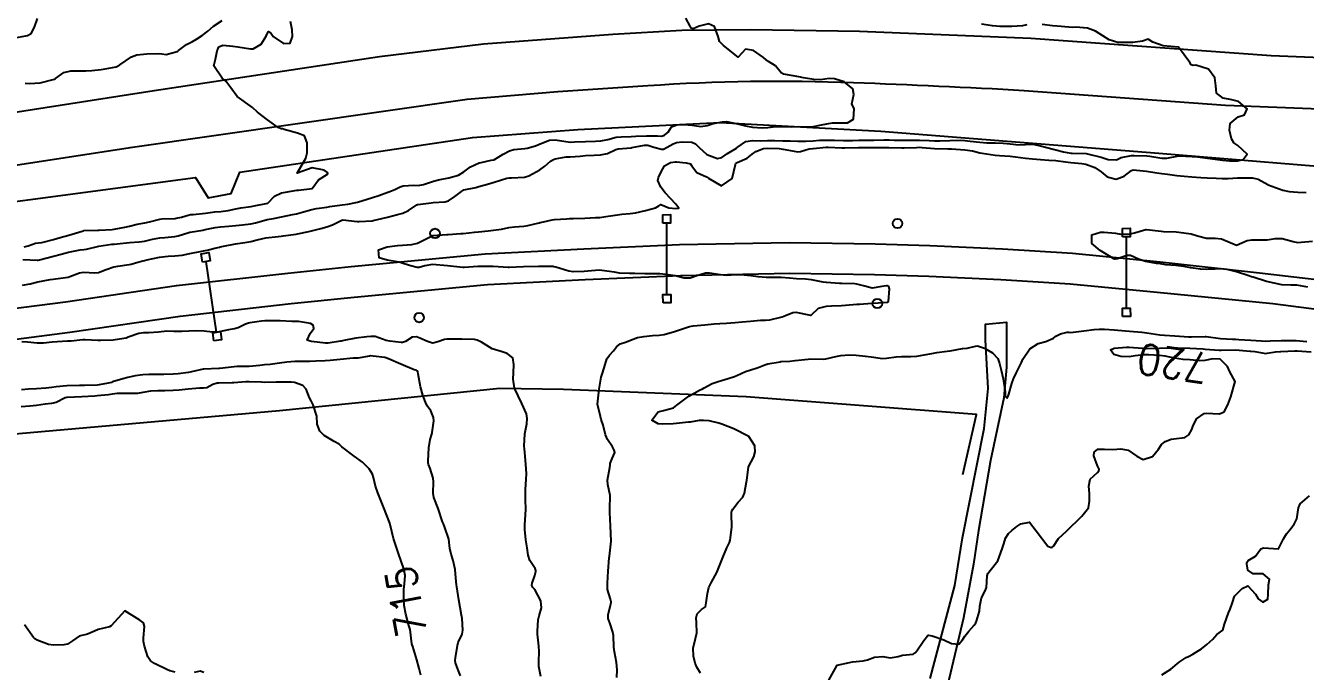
# Model space of a CAD drawing. Header units: metres. Extents: x 307586 to 320046, y 7427249 to 7434250.
# Drawn here: x 310795.9 to 310964.7, y 7432650.7 to 7432735.9 of the extents above; entities that cross this region are included whole.
import ezdxf
from ezdxf.enums import TextEntityAlignment as Align

# ---------------------------------------------------------------- set-up
doc = ezdxf.new("R2010")
doc.units = ezdxf.units.M
doc.header["$MEASUREMENT"] = 0
for name, color, linetype in [('Cotas', 45, 'Continuous'), ('Curvas de Nivel 1m', 11, 'Continuous'), ('Curvas de Nivel 5m', 15, 'Continuous'), ('Divisa', 42, 'FENCELINE2'), ('Linha Férrea', 20, 'Continuous'), ('Portico', 45, 'Continuous'), ('Postes', 20, 'Continuous'), ('Vias Primárias', 230, 'Continuous'), ('Vias Secundárias', 230, 'Continuous')]:
    doc.layers.add(name, color=color, linetype=linetype)
doc.styles.add('Style-STANDARD', font='STANDARD.shx')
doc.linetypes.add('FENCELINE2', pattern='A,0.25,-0.1,[132,ltypeshp.shx,S=0.1,R=0,X=-0.1,Y=0],-0.1,1', length=1.45)

msp = doc.modelspace()

# ---------------------------------------------------------------- linework, layer by layer
at = {"layer": 'Curvas de Nivel 1m', "flags": 128}
for points, elevation in [([(310794.54, 7432734.26), (310795.95, 7432734.53), (310796.21, 7432734.57), (310796.67, 7432734.83), (310797.13, 7432735.66), (310797.5, 7432736.82)], 713), ([(310795.59, 7432705.04), (310797.47, 7432704.94), (310797.59, 7432704.95), (310797.77, 7432704.99), (310799.6, 7432705.46), (310800.64, 7432705.74), (310801.61, 7432705.98), (310803.14, 7432706.28), (310803.61, 7432706.33), (310803.97, 7432706.37), (310805.41, 7432706.72), (310805.58, 7432706.76), (310805.61, 7432706.76), (310807.29, 7432707.03), (310807.62, 7432707.06), (310808.02, 7432707.1), (310809.62, 7432707.28), (310810.93, 7432707.35), (310811.62, 7432707.43), (310812.68, 7432707.69), (310813.63, 7432707.87), (310814.3, 7432707.94), (310815.63, 7432708.07), (310816.07, 7432708.15), (310817.48, 7432708.58), (310817.6, 7432708.61), (310817.63, 7432708.62), (310819.3, 7432708.89), (310819.64, 7432708.96), (310820.92, 7432709.26), (310821.65, 7432709.35), (310822.73, 7432709.43), (310823.65, 7432709.52), (310824.53, 7432709.61), (310825.65, 7432709.74), (310826.26, 7432709.87), (310827.66, 7432710.26), (310827.81, 7432710.3), (310828.63, 7432710.45), (310829.67, 7432710.64), (310831.15, 7432710.94), (310831.67, 7432711.06), (310832.58, 7432711.3), (310833.68, 7432711.61), (310834.31, 7432711.74), (310835.68, 7432711.94), (310836.04, 7432711.99), (310837.68, 7432712.22), (310838.42, 7432712.33), (310839.47, 7432712.53), (310839.69, 7432712.59), (310840.99, 7432713), (310841.7, 7432713.19), (310842.53, 7432713.45), (310843.71, 7432713.92), (310843.96, 7432714), (310844.62, 7432714.25), (310845.35, 7432714.61), (310845.72, 7432714.72), (310847.12, 7432714.82), (310847.72, 7432714.8), (310848.43, 7432714.92), (310849.72, 7432715.37), (310850.37, 7432715.54), (310851.73, 7432715.79), (310853.02, 7432716.15), (310853.74, 7432716.57), (310854.62, 7432717.26), (310855.75, 7432717.76), (310856.03, 7432717.83), (310857.31, 7432718.1), (310857.67, 7432718.18), (310857.75, 7432718.22), (310858.93, 7432718.92), (310859.77, 7432719.36), (310860.32, 7432719.52), (310861.78, 7432719.66), (310862.1, 7432719.72), (310863.16, 7432720.03), (310863.79, 7432720.28), (310865.02, 7432720.78), (310865.79, 7432720.82), (310867.19, 7432720.59), (310867.79, 7432720.51), (310868.33, 7432720.52), (310869.79, 7432720.59), (310871.08, 7432720.64), (310871.79, 7432720.67), (310872.72, 7432720.84), (310873.8, 7432721.14), (310874.47, 7432721.22), (310875.8, 7432721.23), (310876.4, 7432721.27), (310877.8, 7432721.34), (310879.26, 7432721.31), (310879.8, 7432721.29), (310880.21, 7432721.41), (310880.69, 7432721.82), (310881.12, 7432722.51), (310881.82, 7432722.8), (310882.78, 7432722.84), (310883.82, 7432722.73), (310885, 7432722.58), (310885.82, 7432722.71), (310886.62, 7432722.95), (310887.82, 7432723.18), (310888.35, 7432723.2), (310889.82, 7432722.93), (310890.88, 7432722.64), (310891.81, 7432722.48), (310893.08, 7432722.4), (310893.81, 7432722.44), (310894.89, 7432722.57), (310895.82, 7432722.55), (310896.91, 7432722.53), (310897.82, 7432722.54), (310898.91, 7432722.51), (310899.82, 7432722.58), (310900.68, 7432722.72), (310901.82, 7432722.97), (310902.34, 7432723.05), (310903.83, 7432723.03), (310904.31, 7432723.06), (310905.13, 7432723.53), (310905.19, 7432724.88), (310904.88, 7432725.53), (310905.14, 7432726.8), (310905.03, 7432727.53), (310903.89, 7432728.45), (310902.6, 7432728.86), (310901.89, 7432728.89), (310900.74, 7432728.73), (310899.89, 7432728.74), (310898.5, 7432729), (310897.9, 7432729.12), (310896.13, 7432729.4), (310895.9, 7432729.47), (310895.59, 7432729.64), (310894.84, 7432730.57), (310893.92, 7432731.15), (310893.6, 7432731.35), (310893.25, 7432731.68), (310891.94, 7432732.57), (310890.86, 7432732.78), (310889.92, 7432731.71), (310887.95, 7432733.25), (310887.43, 7432733.75), (310887.26, 7432734.45), (310886.76, 7432735.75), (310885.98, 7432736.09), (310884.78, 7432735.77), (310883.97, 7432735.43), (310883.71, 7432735.53), (310883.58, 7432735.79), (310883.02, 7432736.83)], 716), ([(310795.87, 7432728.26), (310796.45, 7432728.25), (310797.87, 7432728.33), (310799.75, 7432728.79), (310799.83, 7432728.83), (310799.87, 7432728.88), (310800.97, 7432729.69), (310801.89, 7432729.89), (310802.77, 7432729.88), (310803.89, 7432729.89), (310804.67, 7432729.95), (310805.89, 7432730.08), (310806.44, 7432730.17), (310807.9, 7432730.45), (310808.08, 7432730.52), (310808.35, 7432730.69), (310809.91, 7432731.73), (310810.59, 7432731.99), (310811.92, 7432732.15), (310813.48, 7432732.19), (310813.92, 7432732.13), (310814.46, 7432732.07), (310815.92, 7432732.47), (310816.01, 7432732.51), (310816.11, 7432732.6), (310817.14, 7432733.38), (310817.94, 7432733.79), (310818.46, 7432734.06), (310819.24, 7432734.56), (310819.96, 7432735.13), (310820.73, 7432735.78), (310821.87, 7432736.53)], 714), ([(310927.98, 7432735.96), (310927.39, 7432735.85), (310925.98, 7432735.74), (310924.42, 7432735.75), (310923.98, 7432735.78), (310923.46, 7432735.83), (310921.98, 7432736.04)], 717), ([(310795.55, 7432701.62), (310796.56, 7432701.82), (310797.56, 7432702.07), (310799.16, 7432702.4), (310799.56, 7432702.44), (310799.88, 7432702.47), (310801.56, 7432702.7), (310801.78, 7432702.77), (310803.05, 7432703.27), (310803.57, 7432703.33), (310805.05, 7432703.25), (310805.57, 7432703.32), (310806.57, 7432703.72), (310807.58, 7432704.05), (310808.11, 7432704.16), (310809.59, 7432704.35), (310809.86, 7432704.39), (310810.76, 7432704.66), (310811.4, 7432704.85), (310811.6, 7432704.89), (310811.93, 7432704.98), (310813.6, 7432705.35), (310814.75, 7432705.46), (310815.6, 7432705.49), (310816.58, 7432705.61), (310817.61, 7432705.8), (310819.16, 7432706.11), (310819.61, 7432706.19), (310819.9, 7432706.25), (310821.08, 7432706.54), (310821.5, 7432706.64), (310821.61, 7432706.68), (310821.82, 7432706.73), (310823.62, 7432707.1), (310824.84, 7432707.27), (310825.62, 7432707.39), (310826.49, 7432707.6), (310827.63, 7432707.86), (310829.24, 7432708.04), (310829.63, 7432708.09), (310829.92, 7432708.14), (310831.63, 7432708.38), (310831.78, 7432708.41), (310833.3, 7432708.72), (310833.64, 7432708.8), (310834.89, 7432709.12), (310835.65, 7432709.33), (310836.4, 7432709.6), (310837.66, 7432710.23), (310837.76, 7432710.24), (310839.66, 7432710.04), (310839.93, 7432710.04), (310841.66, 7432710.14), (310841.79, 7432710.16), (310842.35, 7432710.28), (310843.67, 7432710.61), (310844.96, 7432710.96), (310845.67, 7432711.15), (310846.44, 7432711.47), (310847.51, 7432712.22), (310847.63, 7432712.28), (310847.68, 7432712.29), (310849.4, 7432712.49), (310849.69, 7432712.52), (310851.22, 7432712.64), (310851.69, 7432712.77), (310852.55, 7432713.31), (310853.58, 7432714.14), (310853.71, 7432714.19), (310855.31, 7432714.53), (310855.72, 7432714.63), (310856.87, 7432714.96), (310857.72, 7432715.21), (310859.4, 7432715.74), (310859.73, 7432715.79), (310860.02, 7432715.78), (310861.73, 7432715.86), (310862.32, 7432716.04), (310863.74, 7432716.84), (310864.43, 7432717.33), (310865.17, 7432718.01), (310865.54, 7432718.22), (310865.76, 7432718.29), (310867.2, 7432718.54), (310867.76, 7432718.58), (310869.06, 7432718.67), (310869.76, 7432718.73), (310870.92, 7432718.79), (310871.77, 7432718.82), (310872.68, 7432719), (310873.78, 7432719.52), (310874.06, 7432719.62), (310875.78, 7432719.74), (310875.89, 7432719.77), (310876.35, 7432719.87), (310877.56, 7432720.09), (310877.79, 7432720.11), (310878.01, 7432720.08), (310878.8, 7432719.84), (310879.78, 7432719.55), (310880.04, 7432719.56), (310880.53, 7432719.82), (310881.35, 7432720.26), (310881.79, 7432720.43), (310882.51, 7432720.52), (310883.79, 7432720.48), (310884.29, 7432720.28), (310884.75, 7432719.77), (310885.77, 7432718.88), (310887.18, 7432718.33), (310887.76, 7432718.47), (310888.49, 7432719.01), (310889.69, 7432719.71), (310889.78, 7432719.78), (310890.91, 7432720.58), (310891.79, 7432720.7), (310892.8, 7432720.68), (310893.79, 7432720.7), (310894.75, 7432720.7), (310895.79, 7432720.68), (310896.77, 7432720.66), (310897.79, 7432720.63), (310898.82, 7432720.63), (310899.79, 7432720.69), (310900.63, 7432720.75), (310901.79, 7432720.76), (310902.61, 7432720.74), (310903.79, 7432720.73), (310905, 7432720.73), (310905.8, 7432720.74), (310906.57, 7432720.74), (310907.8, 7432720.75), (310909.1, 7432720.79), (310909.8, 7432720.79), (310910.48, 7432720.78), (310911.8, 7432720.74), (310912.5, 7432720.74), (310913.8, 7432720.75), (310915.11, 7432720.73), (310915.8, 7432720.69), (310916.51, 7432720.68), (310917.8, 7432720.7), (310919.18, 7432720.74), (310919.8, 7432720.71), (310920.51, 7432720.63), (310921.79, 7432720.49), (310922.69, 7432720.42), (310923.79, 7432720.39), (310924.86, 7432720.36), (310925.79, 7432720.27), (310926.9, 7432720.16), (310927.79, 7432720.19), (310928.77, 7432720.22), (310929.79, 7432720), (310931.44, 7432719.56), (310931.79, 7432719.47), (310932.81, 7432719.2), (310933.78, 7432719.05), (310933.93, 7432719.03), (310935.78, 7432718.99), (310935.96, 7432718.97), (310937.77, 7432718.52), (310938.71, 7432718.19), (310939.77, 7432718.17), (310940.4, 7432718.47), (310941.78, 7432718.73), (310942.13, 7432718.73), (310943.78, 7432718.7), (310944.18, 7432718.66), (310945.77, 7432718.4), (310946.44, 7432718.37), (310947.78, 7432718.66), (310948.1, 7432718.7), (310949.78, 7432718.62), (310950.17, 7432718.59), (310951.77, 7432718.37), (310952.45, 7432718.29), (310953.77, 7432718.13), (310954.67, 7432718.03), (310955.77, 7432718.05), (310956.48, 7432718.2), (310957.03, 7432718.91), (310955.79, 7432720.04), (310955.27, 7432720.4), (310954.97, 7432720.93), (310954.67, 7432722.09), (310954.79, 7432722.94), (310955.84, 7432723.84), (310956.65, 7432724.1), (310957.01, 7432724.91), (310955.86, 7432725.84), (310954.99, 7432726.06), (310953.87, 7432726.29), (310952.99, 7432726.96), (310952.91, 7432727.94), (310952.77, 7432728.96), (310951.91, 7432730.11), (310950.27, 7432730.64), (310949.92, 7432730.6), (310949.63, 7432730.7), (310949.45, 7432731), (310947.95, 7432733.02), (310945.95, 7432733.19), (310944.58, 7432733.68), (310943.96, 7432734.09), (310943.22, 7432733.81), (310941.96, 7432733.62), (310941.43, 7432733.62), (310939.96, 7432733.64), (310938.81, 7432733.97), (310937.97, 7432734.52), (310937.02, 7432735.15), (310935.98, 7432735.52), (310934.43, 7432735.64), (310933.98, 7432735.63), (310933.52, 7432735.66), (310931.98, 7432735.79), (310931.36, 7432735.83), (310929.98, 7432735.99)], 717), ([(310873.9, 7432649.89), (310873.94, 7432650.9), (310873.88, 7432651.89), (310873.58, 7432653.3), (310873.51, 7432653.89), (310873.45, 7432655.45), (310873.37, 7432655.9), (310873.02, 7432656.97), (310872.78, 7432657.66), (310872.74, 7432657.9), (310872.76, 7432658.18), (310873.06, 7432659.42), (310873.15, 7432659.81), (310873.15, 7432659.9), (310873.07, 7432660.22), (310872.69, 7432661.52), (310872.65, 7432661.91), (310872.65, 7432662.35), (310872.76, 7432663.91), (310872.91, 7432665.68), (310872.93, 7432665.9), (310873.15, 7432667.9), (310873.08, 7432669.9), (310872.98, 7432671.68), (310872.97, 7432671.9), (310872.97, 7432672.14), (310873.02, 7432673.9), (310872.71, 7432675.37), (310872.67, 7432675.91), (310872.97, 7432677.6), (310873.01, 7432677.9), (310873.04, 7432678.14), (310873.29, 7432678.77), (310873.63, 7432679.56), (310873.56, 7432679.9), (310873.31, 7432680.31), (310872.67, 7432681.27), (310872.43, 7432681.91), (310872.1, 7432683.16), (310871.84, 7432683.92), (310871.73, 7432684.3), (310871.37, 7432685.93), (310871.56, 7432687.93), (310871.84, 7432689.5), (310871.98, 7432689.92), (310872.24, 7432690.73), (310872.59, 7432691.91), (310872.94, 7432692.42), (310873.46, 7432692.97), (310873.87, 7432693.49), (310874.36, 7432693.89), (310875.18, 7432694.18), (310875.48, 7432694.3), (310876.62, 7432694.73), (310877.48, 7432694.88), (310878.62, 7432694.98), (310879.49, 7432695.05), (310880.16, 7432695.15), (310881.49, 7432695.51), (310882.29, 7432695.8), (310883.5, 7432696.18), (310883.98, 7432696.26), (310885.5, 7432696.4), (310886.72, 7432696.53), (310887.5, 7432696.57), (310888.38, 7432696.61), (310889.5, 7432696.7), (310890.41, 7432696.8), (310891.51, 7432696.91), (310892.85, 7432697.01), (310893.51, 7432697.02), (310894.09, 7432697.07), (310895.51, 7432697.41), (310895.7, 7432697.45), (310896.14, 7432697.63), (310897.09, 7432698.05), (310897.52, 7432698.06), (310899.45, 7432697.66), (310899.51, 7432697.69), (310900.5, 7432698.61), (310901.53, 7432698.88), (310902.2, 7432698.9), (310903.53, 7432698.97), (310904.07, 7432699.01), (310905.54, 7432699.12), (310905.91, 7432699.15), (310907.54, 7432699.27), (310907.76, 7432699.28), (310909.54, 7432699.38), (310909.62, 7432699.39), (310909.73, 7432699.47), (310909.86, 7432701.16), (310909.77, 7432701.47), (310909.56, 7432701.56), (310909.46, 7432701.57), (310908.84, 7432701.48), (310907.56, 7432701.25), (310906.59, 7432701.51), (310905.57, 7432701.77), (310905.29, 7432701.8), (310903.57, 7432701.85), (310903.26, 7432701.86), (310901.57, 7432701.97), (310901.12, 7432702.03), (310899.57, 7432702.32), (310898.76, 7432702.42), (310897.58, 7432702.49), (310896.66, 7432702.55), (310895.58, 7432702.63), (310894.57, 7432702.66), (310893.58, 7432702.66), (310892.53, 7432702.72), (310891.58, 7432702.85), (310890.27, 7432703.01), (310889.58, 7432703), (310888.38, 7432702.93), (310887.58, 7432702.99), (310886.12, 7432703.22), (310885.58, 7432703.22), (310884.46, 7432702.89), (310883.57, 7432702.55), (310882.79, 7432702.57), (310881.58, 7432702.86), (310880.37, 7432703.03), (310879.58, 7432703.12), (310878.3, 7432703.13), (310877.58, 7432703.12), (310876.29, 7432703.16), (310875.58, 7432703.16), (310874.27, 7432703.21), (310873.58, 7432703.33), (310871.92, 7432703.59), (310871.59, 7432703.6), (310870.06, 7432703.47), (310869.59, 7432703.43), (310868.16, 7432703.39), (310867.59, 7432703.48), (310865.87, 7432704), (310865.59, 7432704.07), (310865.52, 7432704.08), (310863.59, 7432704.08), (310861.59, 7432704.05), (310859.69, 7432703.97), (310859.59, 7432703.97), (310857.59, 7432704.1), (310855.59, 7432704.12), (310853.77, 7432703.96), (310853.59, 7432703.96), (310851.59, 7432704.17), (310849.59, 7432704.38), (310848.6, 7432704.2), (310847.85, 7432703.96), (310847.59, 7432703.95), (310846.55, 7432704.23), (310845.6, 7432704.55), (310845.18, 7432704.66), (310843.6, 7432704.93), (310842.56, 7432705.23), (310842.49, 7432706.28), (310843.62, 7432706.71), (310844.99, 7432706.88), (310845.62, 7432706.92), (310846.86, 7432706.99), (310847.62, 7432707.17), (310849.63, 7432708.19), (310851.48, 7432708.33), (310851.64, 7432708.34), (310853.35, 7432708.43), (310853.64, 7432708.45), (310855.13, 7432708.64), (310855.64, 7432708.68), (310856.94, 7432708.81), (310857.64, 7432708.9), (310858.7, 7432709.04), (310859.65, 7432709.23), (310860.39, 7432709.32), (310861.65, 7432709.41), (310862.18, 7432709.51), (310863.66, 7432709.87), (310863.79, 7432709.89), (310864.25, 7432710.01), (310865.39, 7432710.27), (310865.67, 7432710.31), (310867.26, 7432710.39), (310867.67, 7432710.41), (310868.13, 7432710.43), (310869.67, 7432710.49), (310871.07, 7432710.54), (310871.67, 7432710.58), (310872.44, 7432710.68), (310873.67, 7432710.88), (310874.58, 7432710.99), (310875.67, 7432711.08), (310876.36, 7432711.19), (310877.68, 7432711.47), (310879, 7432711.84), (310879.44, 7432712.08), (310879.69, 7432712.27), (310880.77, 7432711.82), (310881.68, 7432711.75), (310882.06, 7432711.8), (310881.69, 7432712.33), (310880.26, 7432713.82), (310879.72, 7432714.58), (310879.31, 7432715.42), (310879.38, 7432715.84), (310879.74, 7432716.59), (310880.19, 7432717.38), (310880.97, 7432717.82), (310881.65, 7432717.92), (310881.75, 7432717.92), (310883.03, 7432717.79), (310883.62, 7432717.65), (310883.75, 7432717.42), (310884.46, 7432716.49), (310885.73, 7432715.92), (310885.98, 7432715.76), (310887.72, 7432714.75), (310889.13, 7432715.72), (310889.57, 7432717.53), (310889.61, 7432717.71), (310889.67, 7432717.79), (310889.75, 7432717.83), (310891.08, 7432718.38), (310891.77, 7432718.92), (310892.21, 7432719.25), (310893.24, 7432719.67), (310893.78, 7432719.7), (310895.29, 7432719.64), (310895.78, 7432719.59), (310895.84, 7432719.58), (310897.78, 7432719.24), (310898.14, 7432719.26), (310899.25, 7432719.6), (310899.78, 7432719.67), (310901.51, 7432719.85), (310901.79, 7432719.85), (310903.59, 7432719.74), (310903.78, 7432719.74), (310903.98, 7432719.74), (310905.79, 7432719.79), (310907.52, 7432719.77), (310907.79, 7432719.77), (310908.07, 7432719.78), (310909.79, 7432719.79), (310911.49, 7432719.75), (310911.79, 7432719.75), (310913.41, 7432719.81), (310913.79, 7432719.82), (310914.16, 7432719.79), (310915.79, 7432719.65), (310917.55, 7432719.62), (310917.79, 7432719.63), (310918.03, 7432719.62), (310919.78, 7432719.5), (310920.79, 7432719.34), (310921.78, 7432719.09), (310922.07, 7432719.03), (310923.78, 7432718.79), (310924.35, 7432718.72), (310925.77, 7432718.64), (310926.47, 7432718.57), (310927.77, 7432718.39), (310928.73, 7432718.28), (310929.77, 7432718.19), (310930.86, 7432718.13), (310931.77, 7432718.06), (310933.07, 7432717.89), (310933.76, 7432717.81), (310935.23, 7432717.7), (310935.76, 7432717.61), (310936.95, 7432717.15), (310937.75, 7432716.6), (310938.55, 7432715.94), (310939.74, 7432715.6), (310940.81, 7432716.03), (310941.75, 7432716.74), (310942.01, 7432716.83), (310943.75, 7432716.67), (310945.13, 7432716.43), (310945.75, 7432716.35), (310946.51, 7432716.27), (310947.74, 7432716.08), (310948.73, 7432715.99), (310949.74, 7432715.94), (310950.9, 7432715.82), (310951.74, 7432715.77), (310952.94, 7432715.76), (310953.74, 7432715.71), (310954.51, 7432715.71), (310955.74, 7432715.78), (310956.85, 7432715.8), (310957.74, 7432715.77), (310958.47, 7432715.62), (310959.73, 7432714.9), (310959.78, 7432714.87), (310961.73, 7432714.16), (310962.57, 7432714), (310963.72, 7432713.91), (310964.78, 7432713.87)], 718), ([(310965.02, 7432701.36), (310963.57, 7432701.62), (310962.77, 7432701.65), (310961.58, 7432701.7), (310960.56, 7432701.88), (310959.58, 7432702.13), (310957.8, 7432702.68), (310957.59, 7432702.75), (310957.09, 7432702.91), (310955.6, 7432703.4), (310954.37, 7432703.71), (310953.6, 7432703.78), (310952.82, 7432703.74), (310951.6, 7432703.7), (310950.85, 7432703.73), (310949.6, 7432703.91), (310948.69, 7432704.09), (310947.6, 7432704.22), (310946.3, 7432704.34), (310945.61, 7432704.43), (310945.05, 7432704.49), (310943.61, 7432704.75), (310942.69, 7432705.08), (310941.62, 7432705.56), (310941.15, 7432705.56), (310939.91, 7432705.11), (310939.67, 7432705.05), (310939.61, 7432705.05), (310939.56, 7432705.06), (310939.44, 7432705.11), (310938.3, 7432705.81), (310937.62, 7432706.2), (310936.52, 7432707.15), (310936.52, 7432708.28), (310937.66, 7432708.62), (310938.16, 7432708.62), (310939.65, 7432708.48), (310940.37, 7432708.38), (310941.65, 7432708.42), (310942.18, 7432708.56), (310943.66, 7432708.98), (310943.75, 7432708.98), (310945.66, 7432708.74), (310945.98, 7432708.71), (310947.66, 7432708.65), (310948.03, 7432708.64), (310949.65, 7432708.42), (310950.47, 7432708.16), (310951.65, 7432707.83), (310952.79, 7432707.82), (310953.64, 7432707.73), (310955.63, 7432706.92), (310957.03, 7432707.52), (310957.64, 7432707.61), (310958.91, 7432707.61), (310959.64, 7432707.63), (310960.73, 7432707.79), (310961.65, 7432707.79), (310963.09, 7432707.4), (310963.65, 7432707.26), (310964.13, 7432707.31), (310965.65, 7432707.46)], 719), ([(310863.88, 7432650.01), (310863.63, 7432651.33), (310863.63, 7432652.01), (310863.66, 7432653.34), (310863.6, 7432654.01), (310863.42, 7432655.6), (310863.42, 7432656.02), (310863.53, 7432657.51), (310863.65, 7432658.01), (310863.98, 7432659.08), (310863.87, 7432660.01), (310863.08, 7432661.51), (310862.84, 7432661.78), (310862.71, 7432662.03), (310862.75, 7432662.36), (310863.1, 7432663.35), (310863.24, 7432663.89), (310863.24, 7432664.02), (310863.12, 7432664.29), (310862.43, 7432665.33), (310862.22, 7432666.03), (310862.09, 7432666.98), (310861.92, 7432668.04), (310861.79, 7432669.43), (310861.78, 7432670.04), (310861.83, 7432670.68), (310861.91, 7432672.04), (310861.88, 7432673.39), (310861.85, 7432674.04), (310861.87, 7432674.67), (310861.96, 7432676.04), (310861.99, 7432676.77), (310861.92, 7432678.04), (310861.79, 7432679.55), (310861.72, 7432680.04), (310861.69, 7432680.42), (310861.75, 7432682.04), (310862.02, 7432683.36), (310862.09, 7432684.04), (310861.97, 7432684.65), (310861.37, 7432686.05), (310860.41, 7432688.06), (310860.25, 7432689.22), (310860.26, 7432690.06), (310860.31, 7432691.18), (310860.17, 7432692.06), (310859.45, 7432692.61), (310858.67, 7432692.87), (310857.46, 7432693.25), (310856.05, 7432694.11), (310855.48, 7432694.4), (310855.14, 7432694.46), (310853.48, 7432694.53), (310851.82, 7432694.5), (310851.48, 7432694.51), (310851.17, 7432694.48), (310850.32, 7432694.18), (310849.65, 7432694.01), (310849.47, 7432694.03), (310848.95, 7432694.2), (310847.93, 7432694.67), (310847.48, 7432694.81), (310846.93, 7432694.78), (310846.04, 7432694.23), (310845.62, 7432694.09), (310845.47, 7432694.09), (310843.96, 7432694.26), (310843.47, 7432694.36), (310842.05, 7432694.85), (310841.48, 7432694.87), (310840.95, 7432694.82), (310839.48, 7432694.65), (310837.91, 7432694.33), (310837.54, 7432694.27), (310837.47, 7432694.26), (310835.82, 7432694), (310835.47, 7432694), (310833.63, 7432694.22), (310833.47, 7432694.24), (310833.09, 7432694.39), (310833.48, 7432695.26), (310833.96, 7432695.91), (310833.88, 7432696.38), (310833.49, 7432696.58), (310831.92, 7432696.83), (310831.5, 7432696.84), (310831.06, 7432696.85), (310829.5, 7432696.93), (310827.97, 7432696.93), (310827.5, 7432696.93), (310827.06, 7432696.9), (310825.49, 7432696.66), (310825.35, 7432696.63), (310824.93, 7432696.49), (310823.99, 7432695.99), (310823.49, 7432695.86), (310822.71, 7432695.73), (310821.48, 7432695.48), (310820.57, 7432695.45), (310819.48, 7432695.55), (310818.53, 7432695.61), (310817.48, 7432695.58), (310816.55, 7432695.52), (310815.48, 7432695.54), (310814.55, 7432695.55), (310813.48, 7432695.45), (310812.2, 7432695.36), (310811.48, 7432695.35), (310810.88, 7432695.25), (310809.47, 7432694.76), (310809.19, 7432694.67), (310807.76, 7432694.41), (310807.47, 7432694.38), (310805.86, 7432694.32), (310805.47, 7432694.33), (310803.78, 7432694.42), (310803.47, 7432694.41), (310801.96, 7432694.27), (310801.46, 7432694.24), (310800.09, 7432694.16), (310799.46, 7432694.1), (310798.3, 7432693.97), (310797.46, 7432693.97), (310796.2, 7432694.1), (310795.46, 7432694.15)], 717), ([(310884.95, 7432650.48), (310884.47, 7432651.28), (310884.23, 7432651.77), (310884.01, 7432652.73), (310883.99, 7432653.77), (310884.29, 7432655.05), (310884.44, 7432655.77), (310884.39, 7432657.13), (310884.36, 7432657.77), (310884.5, 7432658.31), (310885.05, 7432658.86), (310885.59, 7432659.22), (310885.69, 7432659.75), (310885.84, 7432660.99), (310886.04, 7432661.75), (310886.37, 7432662.47), (310887.11, 7432663.74), (310887.88, 7432665.73), (310888.42, 7432667), (310888.74, 7432667.72), (310888.84, 7432668.03), (310889.05, 7432669.71), (310889.03, 7432671.54), (310889.02, 7432671.71), (310889.05, 7432671.86), (310889.21, 7432672.12), (310889.92, 7432673.01), (310890.5, 7432673.7), (310890.74, 7432674.19), (310891.02, 7432675.69), (310891.05, 7432675.89), (310891.27, 7432677.69), (310891.98, 7432678.99), (310892.15, 7432679.68), (310892.1, 7432680.46), (310891.32, 7432681.69), (310889.34, 7432682.69), (310887.76, 7432683.32), (310887.35, 7432683.45), (310886.07, 7432683.75), (310885.35, 7432683.8), (310884.74, 7432683.77), (310883.56, 7432683.57), (310883.35, 7432683.55), (310881.76, 7432683.39), (310881.35, 7432683.37), (310879.87, 7432683.3), (310879.35, 7432683.35), (310878.53, 7432683.84), (310879.36, 7432684.93), (310880.07, 7432685.12), (310881.37, 7432685.44), (310881.8, 7432685.8), (310883.39, 7432687), (310884.82, 7432687.77), (310885.2, 7432687.96), (310885.4, 7432688.09), (310886.48, 7432688.67), (310887.41, 7432688.96), (310888, 7432689.15), (310889.42, 7432689.61), (310889.5, 7432689.63), (310889.73, 7432689.71), (310890.85, 7432690.27), (310891.43, 7432690.45), (310892.52, 7432690.76), (310893.44, 7432691.15), (310893.83, 7432691.27), (310895.44, 7432691.54), (310895.53, 7432691.55), (310896.71, 7432691.63), (310897.38, 7432691.69), (310897.44, 7432691.7), (310899.14, 7432691.9), (310899.45, 7432691.92), (310901.13, 7432691.89), (310901.45, 7432691.93), (310902.77, 7432692.25), (310903.45, 7432692.35), (310904.55, 7432692.44), (310905.46, 7432692.42), (310906.68, 7432692.29), (310907.45, 7432692.19), (310908.94, 7432691.98), (310909.45, 7432691.99), (310910.73, 7432692.18), (310911.45, 7432692.23), (310912.68, 7432692.21), (310913.46, 7432692.26), (310914.44, 7432692.43), (310915.46, 7432692.64), (310916.09, 7432692.76), (310917.47, 7432692.94), (310917.85, 7432692.99), (310919.47, 7432693.27), (310919.54, 7432693.28), (310920.12, 7432693.34), (310921.21, 7432693.6), (310921.48, 7432693.63), (310922.39, 7432693.32), (310923.46, 7432692.71), (310924.13, 7432691.97), (310924.36, 7432691.3), (310924.57, 7432690.42), (310924.85, 7432689.29), (310925.12, 7432687.56), (310925.11, 7432687.28), (310925.09, 7432686.98), (310925.39, 7432686.75), (310925.56, 7432687.11), (310925.6, 7432687.28), (310926.01, 7432688.67), (310926.23, 7432689.27), (310926.6, 7432690.1), (310927.16, 7432691.26), (310927.25, 7432691.46), (310927.45, 7432691.89), (310928.36, 7432693.25), (310929.48, 7432693.96), (310930.49, 7432694.21), (310931.49, 7432694.64), (310931.81, 7432694.89), (310932.42, 7432695.2), (310933.27, 7432695.42), (310933.5, 7432695.42), (310933.72, 7432695.41), (310935.5, 7432695.61), (310936.84, 7432695.81), (310937.5, 7432695.85), (310938.19, 7432695.82), (310939.5, 7432695.74), (310940.96, 7432695.63), (310941.5, 7432695.58), (310943.15, 7432695.42), (310943.5, 7432695.4), (310943.8, 7432695.37), (310945.49, 7432695.1), (310946.11, 7432695.03), (310947.49, 7432694.94), (310949.32, 7432694.82), (310949.49, 7432694.81), (310949.67, 7432694.81), (310951.49, 7432694.86), (310951.6, 7432694.86), (310953.49, 7432694.61), (310955.08, 7432694.52), (310955.49, 7432694.51), (310955.91, 7432694.49), (310957.49, 7432694.4), (310958.9, 7432694.29), (310959.49, 7432694.27), (310960.07, 7432694.28), (310961.49, 7432694.35), (310961.97, 7432694.36), (310963.49, 7432694.32), (310964.91, 7432694.23)], 719), ([(310853.3, 7432650.14), (310852.95, 7432651), (310852.64, 7432651.83), (310852.59, 7432652.15), (310852.61, 7432652.51), (310852.88, 7432654.14), (310853, 7432654.5), (310853.51, 7432655.63), (310853.59, 7432656.13), (310853.49, 7432657.68), (310853.42, 7432658.14), (310853.06, 7432660.14), (310852.81, 7432661.87), (310852.76, 7432662.14), (310852.72, 7432662.52), (310852.57, 7432664.15), (310852.32, 7432665.35), (310852.04, 7432666.16), (310851.9, 7432666.92), (310851.74, 7432668.16), (310851.18, 7432669.82), (310851.03, 7432670.17), (310850.93, 7432670.42), (310850.34, 7432672.18), (310849.78, 7432673.63), (310849.67, 7432674.19), (310849.73, 7432675.7), (310849.68, 7432676.19), (310849.27, 7432677.48), (310849.08, 7432678), (310849.03, 7432678.19), (310849.01, 7432678.46), (310849.1, 7432680.19), (310849.31, 7432681.28), (310849.51, 7432682), (310849.55, 7432682.19), (310849.78, 7432683.76), (310849.73, 7432684.19), (310849.36, 7432685.05), (310848.91, 7432685.74), (310848.66, 7432686.2), (310848.32, 7432687.14), (310848.01, 7432688.21), (310847.71, 7432689.93), (310847.66, 7432690.22), (310847.56, 7432690.35), (310847.42, 7432690.41), (310847.16, 7432690.49), (310845.43, 7432691.21), (310843.78, 7432691.92), (310843.44, 7432692.06), (310843.29, 7432692.11), (310841.76, 7432692.29), (310841.44, 7432692.31), (310841.42, 7432692.31), (310841.29, 7432692.29), (310839.73, 7432692.02), (310839.44, 7432692.02), (310839.14, 7432692.02), (310837.44, 7432691.82), (310836.08, 7432691.71), (310835.44, 7432691.68), (310834.2, 7432691.6), (310833.43, 7432691.56), (310832.61, 7432691.57), (310831.43, 7432691.57), (310830.37, 7432691.49), (310829.43, 7432691.37), (310828.18, 7432691.19), (310827.43, 7432691.12), (310826.84, 7432691.05), (310825.43, 7432690.92), (310823.82, 7432690.89), (310823.43, 7432690.87), (310821.55, 7432690.66), (310821.42, 7432690.65), (310819.45, 7432690.57), (310819.42, 7432690.57), (310819.34, 7432690.55), (310817.8, 7432690.19), (310817.42, 7432690.12), (310816.05, 7432689.95), (310815.41, 7432689.9), (310814.17, 7432689.85), (310813.41, 7432689.85), (310812.2, 7432689.85), (310811.41, 7432689.8), (310810.39, 7432689.67), (310809.4, 7432689.47), (310808.78, 7432689.3), (310807.4, 7432688.87), (310807.27, 7432688.82), (310806.83, 7432688.71), (310805.63, 7432688.48), (310805.39, 7432688.46), (310803.71, 7432688.42), (310803.39, 7432688.41), (310803.04, 7432688.4), (310801.39, 7432688.35), (310799.95, 7432688.22), (310799.39, 7432688.13), (310798.62, 7432688.04), (310797.38, 7432687.96), (310796.31, 7432687.91), (310795.38, 7432687.83)], 716), ([(310945.75, 7432650.23), (310946.96, 7432651.02), (310948.05, 7432651.93), (310948.99, 7432652.52), (310949.29, 7432652.68), (310949.84, 7432652.98), (310950.58, 7432653.4), (310951, 7432653.69), (310951.71, 7432654.26), (310952.5, 7432654.96), (310952.73, 7432655.24), (310953.02, 7432655.55), (310953.81, 7432656.16), (310954.02, 7432656.94), (310954.56, 7432658.43), (310954.78, 7432658.92), (310955.07, 7432659.78), (310955.37, 7432660.63), (310955.61, 7432660.91), (310956.38, 7432661.62), (310957.1, 7432661.97), (310958.13, 7432660.88), (310958.49, 7432660.29), (310959.07, 7432659.84), (310959.73, 7432660.21), (310959.78, 7432660.86), (310959.85, 7432662.11), (310959.95, 7432662.86), (310959.12, 7432663.56), (310957.81, 7432663.58), (310957.12, 7432664.06), (310956.96, 7432664.9), (310956.97, 7432665.07), (310957.14, 7432665.33), (310958.13, 7432665.9), (310958.81, 7432666.88), (310959.16, 7432667), (310961.16, 7432666.85), (310961.83, 7432668.19), (310962.22, 7432668.84), (310962.63, 7432669.39), (310963.2, 7432670.13), (310963.56, 7432670.82), (310963.77, 7432672.27), (310964, 7432672.82), (310965.24, 7432673.85)], 721), ([(310815.66, 7432650.59), (310814.94, 7432650.76), (310814.66, 7432650.89), (310812.95, 7432651.76), (310812.43, 7432652.1), (310812.06, 7432652.63), (310811.6, 7432654.02), (310811.48, 7432654.64), (310811.48, 7432655.12), (310811.6, 7432656.64), (310811.48, 7432657.1), (310811.02, 7432657.46), (310809.03, 7432658.67), (310807.22, 7432656.7), (310807.01, 7432656.58), (310805.5, 7432656.23), (310805.01, 7432655.99), (310804.11, 7432655.62), (310803, 7432655.34), (310802.12, 7432654.75), (310801.46, 7432654.29), (310800.98, 7432654.21), (310799.6, 7432654.17), (310798.98, 7432654.24), (310797.46, 7432654.81), (310797.17, 7432654.99), (310797, 7432655.16), (310795.81, 7432656.83)], 714), ([(310819.46, 7432650.54), (310818.94, 7432650.72), (310818.17, 7432650.56)], 714)]:
    msp.add_lwpolyline(points, dxfattribs=dict(at, elevation=elevation))
at = {"layer": 'Curvas de Nivel 5m', "flags": 128}
for points, elevation in [([(310795.74, 7432706.71), (310796.28, 7432706.83), (310797.25, 7432707.19), (310797.62, 7432707.23), (310798.08, 7432707.28), (310799.62, 7432707.67), (310800.49, 7432707.92), (310801.63, 7432708.24), (310803.38, 7432708.74), (310803.56, 7432708.81), (310803.63, 7432708.83), (310805.48, 7432708.88), (310805.64, 7432708.89), (310807.36, 7432708.98), (310807.64, 7432709.02), (310809.02, 7432709.3), (310809.64, 7432709.43), (310810.64, 7432709.66), (310811.65, 7432709.87), (310812.28, 7432710.01), (310813.66, 7432710.34), (310813.9, 7432710.37), (310815.66, 7432710.45), (310815.8, 7432710.46), (310816.49, 7432710.59), (310817.37, 7432710.88), (310817.67, 7432710.94), (310818.04, 7432710.95), (310819.67, 7432711.14), (310820.9, 7432711.3), (310821.67, 7432711.36), (310822.63, 7432711.47), (310823.68, 7432711.71), (310824.33, 7432711.84), (310825.68, 7432712.01), (310826.08, 7432712.08), (310827.68, 7432712.39), (310827.87, 7432712.46), (310828.76, 7432713.38), (310829.7, 7432713.81), (310830.21, 7432713.92), (310831.71, 7432714.15), (310831.94, 7432714.18), (310833.71, 7432714.38), (310834.56, 7432715.54), (310835.73, 7432716.26), (310835.79, 7432716.3), (310835.81, 7432716.36), (310835.73, 7432716.51), (310835.31, 7432716.79), (310833.74, 7432717.13), (310831.73, 7432716.41), (310832.89, 7432718.39), (310833.08, 7432719.08), (310833.09, 7432720.39), (310832.7, 7432721.31), (310831.8, 7432721.67), (310830.05, 7432722.18), (310829.8, 7432722.24), (310829.63, 7432722.26), (310829.26, 7432722.44), (310827.82, 7432723.42), (310826.54, 7432724.47), (310825.84, 7432725.06), (310823.85, 7432726.5), (310822.99, 7432727.64), (310822.36, 7432728.52), (310821.88, 7432728.93), (310820.75, 7432730.54), (310821, 7432731.45), (310821.18, 7432732.54), (310821.4, 7432733.06), (310821.93, 7432733.29), (310823.27, 7432733.17), (310823.93, 7432733.05), (310825.6, 7432732.81), (310825.93, 7432732.81), (310827, 7432733.41), (310827.66, 7432734.46), (310827.74, 7432734.68), (310827.96, 7432735.09), (310828.33, 7432734.83), (310828.59, 7432734.45), (310829.94, 7432733.5), (310830.84, 7432733.53), (310831.15, 7432734.42), (310831.07, 7432735.31), (310830.88, 7432736.42)], 715), ([(310901.86, 7432649.56), (310902.96, 7432651.54), (310904.6, 7432651.89), (310904.97, 7432651.97), (310906.37, 7432652.11), (310906.97, 7432652.24), (310907.89, 7432652.58), (310908.98, 7432652.65), (310909.93, 7432652.5), (310910.98, 7432652.67), (310911.57, 7432652.86), (310912.99, 7432652.98), (310913.26, 7432653.15), (310913.44, 7432653.42), (310914.4, 7432654.8), (310914.85, 7432655.4), (310915.01, 7432655.48), (310915.49, 7432655.4), (310917.01, 7432654.85), (310918.02, 7432654.38), (310919, 7432654.28), (310919.48, 7432654.87), (310919.79, 7432655.34), (310920.32, 7432656.03), (310921.03, 7432656.81), (310921.24, 7432657.12), (310921.33, 7432657.33), (310921.71, 7432658.66), (310921.79, 7432659.32), (310922.01, 7432660.39), (310922.48, 7432661.32), (310922.63, 7432661.77), (310922.73, 7432663.31), (310922.82, 7432663.61), (310923.12, 7432663.99), (310924.16, 7432665.29), (310924.72, 7432666.85), (310924.84, 7432667.28), (310924.92, 7432667.52), (310925.17, 7432668.28), (310925.55, 7432668.9), (310926.01, 7432669.27), (310926.66, 7432669.8), (310927.19, 7432670.16), (310928.33, 7432670.38), (310929.18, 7432669.23), (310930.74, 7432667.21), (310931.16, 7432667.05), (310931.3, 7432667.07), (310931.48, 7432667.21), (310932.16, 7432668.22), (310933.18, 7432669.19), (310935.2, 7432671.16), (310936.08, 7432672.29), (310936.25, 7432673.15), (310936.22, 7432674.18), (310936.13, 7432675.15), (310936.34, 7432676.07), (310937.27, 7432676.94), (310937.47, 7432677.14), (310937.52, 7432677.38), (310937.28, 7432677.81), (310936.78, 7432679.15), (310936.85, 7432679.6), (310937.31, 7432680.02), (310938.2, 7432680.01), (310939.31, 7432679.98), (310940.35, 7432680.06), (310941.31, 7432679.9), (310942.45, 7432679.08), (310943.3, 7432678.63), (310944.55, 7432679.05), (310945.31, 7432679.99), (310945.72, 7432680.63), (310946.2, 7432681.03), (310947, 7432681.35), (310947.33, 7432681.39), (310948.8, 7432681.53), (310949.34, 7432681.92), (310949.72, 7432682.62), (310949.85, 7432682.99), (310950.32, 7432684.02), (310951.37, 7432684.72), (310951.6, 7432684.74), (310953.37, 7432684.67), (310954, 7432684.94), (310954.48, 7432685.84), (310954.85, 7432686.93), (310955.42, 7432688.92), (310954.73, 7432690.23), (310954.44, 7432690.93), (310953.46, 7432691.88), (310952.48, 7432691.93), (310951.45, 7432691.7), (310950.77, 7432691.66), (310949.45, 7432691.77), (310948.6, 7432691.85), (310947.46, 7432692.02), (310946.22, 7432692.27), (310945.46, 7432692.38), (310944.05, 7432692.47), (310943.46, 7432692.47), (310942.24, 7432692.3), (310941.46, 7432692.18), (310940.35, 7432692.21), (310939.46, 7432692.49), (310939.01, 7432693.12), (310939.48, 7432693.35), (310941.1, 7432693.47), (310941.48, 7432693.46), (310943.21, 7432693.34), (310943.48, 7432693.3), (310943.7, 7432693.29), (310945.48, 7432693.31), (310947.11, 7432693.39), (310947.48, 7432693.39), (310947.83, 7432693.37), (310949.48, 7432693.31), (310951.23, 7432693.22), (310951.48, 7432693.21), (310953.35, 7432693.07), (310953.47, 7432693.06), (310953.58, 7432693.06), (310955.47, 7432693.09), (310957.43, 7432692.95), (310957.47, 7432692.94), (310957.51, 7432692.94), (310958.03, 7432692.89), (310959.47, 7432692.63), (310959.68, 7432692.65), (310960.76, 7432692.86), (310961.42, 7432692.91), (310961.47, 7432692.9), (310963.32, 7432692.99), (310963.47, 7432692.99), (310963.63, 7432692.98), (310965.47, 7432692.86)], 720), ([(310848.04, 7432650.2), (310847.82, 7432651.08), (310847.52, 7432652.21), (310846.99, 7432653.99), (310846.92, 7432654.22), (310846.89, 7432654.32), (310846.63, 7432656.22), (310846.49, 7432656.76), (310846.06, 7432658.23), (310845.88, 7432659.4), (310845.81, 7432660.23), (310845.8, 7432661.51), (310845.9, 7432662.23), (310845.98, 7432663.36), (310845.8, 7432664.23), (310845.13, 7432666.24), (310844.47, 7432668.25), (310844.25, 7432669.16), (310843.98, 7432670.25), (310843.2, 7432672.26), (310842.39, 7432674.27), (310842.09, 7432675.13), (310841.82, 7432676.28), (310841.68, 7432676.71), (310841.26, 7432677.41), (310840.36, 7432678.3), (310839.28, 7432679.07), (310837.62, 7432680.34), (310837.46, 7432680.5), (310837.31, 7432680.65), (310836.63, 7432681.03), (310835.32, 7432681.82), (310834.76, 7432682.37), (310834.39, 7432683.32), (310834.34, 7432684.37), (310833.88, 7432685.87), (310833.6, 7432686.38), (310833.38, 7432686.78), (310832.93, 7432687.93), (310832.5, 7432688.39), (310831.4, 7432688.81), (310830.97, 7432688.85), (310829.4, 7432688.84), (310829, 7432688.83), (310827.4, 7432688.82), (310827.03, 7432688.83), (310825.4, 7432688.89), (310824.99, 7432688.89), (310823.4, 7432688.75), (310823.16, 7432688.74), (310821.4, 7432688.73), (310821.21, 7432688.72), (310820.62, 7432688.54), (310819.82, 7432688.12), (310819.39, 7432688.04), (310818.87, 7432688.04), (310817.39, 7432687.91), (310816.19, 7432687.79), (310815.38, 7432687.74), (310814.29, 7432687.71), (310813.38, 7432687.7), (310812.43, 7432687.68), (310811.38, 7432687.47), (310810.69, 7432687.35), (310809.38, 7432687.33), (310808.03, 7432687.34), (310807.38, 7432687.26), (310806.89, 7432687.19), (310805.38, 7432687.03), (310805.09, 7432687.01), (310803.37, 7432686.89), (310801.44, 7432686.83), (310801.37, 7432686.83), (310801.32, 7432686.82), (310801.15, 7432686.77), (310799.97, 7432686.18), (310799.37, 7432686.05), (310798.52, 7432685.96), (310797.36, 7432685.77), (310796.51, 7432685.68), (310795.36, 7432685.59)], 715)]:
    msp.add_lwpolyline(points, dxfattribs=dict(at, elevation=elevation))
at = {"layer": 'Divisa'}
for points in [[(310544.9, 7432665.99), (310546.85, 7432666.24), (310549.84, 7432673.59), (310611.82, 7432683.71), (310682.78, 7432694.74), (310745.06, 7432705.33), (310773.42, 7432709.87), (310818.33, 7432715.85), (310820, 7432713.15), (310823.04, 7432713.73), (310824.19, 7432716.54), (310854.85, 7432721.09), (310868.76, 7432722.18), (310887.51, 7432723.11), (310908.73, 7432721.96), (310945.37, 7432719.03), (310974.35, 7432716.67)], [(310919.51, 7432676.67), (310921.32, 7432684.56), (310890.97, 7432686.93), (310866.87, 7432687.88), (310858.47, 7432687.99), (310829.41, 7432685.06), (310792, 7432681.79), (310768.83, 7432679.48), (310767.92, 7432685.56), (310729.32, 7432679.71), (310680.58, 7432671.53), (310633.81, 7432664.48), (310591.37, 7432657.93), (310564.53, 7432653.93), (310544.9, 7432651)]]:
    msp.add_lwpolyline(points, dxfattribs=at)
at = {"layer": 'Linha Férrea'}
for points in [[(310782.98, 7432697.09), (310801.21, 7432699.43), (310815.82, 7432701.59), (310830.53, 7432703.24), (310838.88, 7432704.08), (310856.56, 7432705.76), (310869.53, 7432706.42), (310882.15, 7432706.98), (310896.69, 7432707.26), (310907.97, 7432707.08), (310915.19, 7432706.86), (310924.76, 7432706.42), (310934.01, 7432705.85), (310945.54, 7432704.73), (310958.64, 7432703.27), (310972.25, 7432701.66)], [(310783.53, 7432693.08), (310801.77, 7432695.42), (310816.34, 7432697.57), (310830.96, 7432699.21), (310839.28, 7432700.05), (310856.86, 7432701.72), (310869.72, 7432702.37), (310882.28, 7432702.93), (310896.7, 7432703.21), (310907.88, 7432703.03), (310915.04, 7432702.82), (310924.54, 7432702.37), (310933.69, 7432701.81), (310945.15, 7432700.7), (310960.42, 7432699.2), (310975.65, 7432697.24)]]:
    msp.add_lwpolyline(points, dxfattribs=at)
at = {"layer": 'Portico'}
for points in [[(310879.99, 7432709.83), (310879.98, 7432710.93), (310881, 7432710.94), (310881, 7432709.83)], [(310940.59, 7432708.03), (310940.58, 7432709.13), (310941.6, 7432709.14), (310941.6, 7432708.03)], [(310819.26, 7432704.69), (310819.1, 7432705.78), (310820.11, 7432705.93), (310820.27, 7432704.84)], [(310880, 7432699.31), (310879.99, 7432700.41), (310881.01, 7432700.42), (310881.02, 7432699.31)], [(310940.6, 7432697.51), (310940.59, 7432698.61), (310941.61, 7432698.62), (310941.62, 7432697.51)], [(310820.78, 7432694.28), (310820.62, 7432695.37), (310821.63, 7432695.52), (310821.79, 7432694.43)]]:
    msp.add_lwpolyline(points, close=True, dxfattribs=at)
for points in [[(310880.5, 7432700.41), (310880.5, 7432709.83)], [(310941.1, 7432698.61), (310941.09, 7432708.03)], [(310821.13, 7432695.45), (310819.77, 7432704.77)]]:
    msp.add_lwpolyline(points, dxfattribs=at)
at = {"layer": 'Postes'}
for centre in [(310849.93, 7432708.46), (310910.91, 7432709.77), (310908.25, 7432699.22), (310847.84, 7432697.36)]:
    msp.add_circle(centre, 0.629, dxfattribs=at)
at = {"layer": 'Vias Primárias'}
msp.add_lwpolyline([(310997.49, 7432730.39), (310960.19, 7432731.9), (310928.48, 7432734.15), (310905.91, 7432735.09), (310891.56, 7432735.31), (310882.47, 7432735.2), (310873.37, 7432734.68), (310856.31, 7432733.42), (310842.62, 7432731.75), (310812.91, 7432727.25), (310776.52, 7432721.6), (310754.66, 7432718.35), (310704.3, 7432709.93), (310631.86, 7432698.75), (310562.29, 7432687.92), (310544.9, 7432685.15), (310529.14, 7432682.78), (310518.7, 7432681.39), (310503.16, 7432680.58), (310494.5, 7432680.48), (310485.02, 7432680.78), (310475.28, 7432681.77), (310465.89, 7432683), (310456.39, 7432684.82)], dxfattribs=at)
msp.add_lwpolyline([(310767.46, 7432713.28), (310809.71, 7432719.79), (310854.17, 7432726.15), (310866.11, 7432727.19), (310877.97, 7432727.97, -0.025732), (310905.13, 7432728.37, -0.004829), (310927.62, 7432727.32), (310954.16, 7432725.37), (310997.03, 7432723.69)], format="xyb", dxfattribs=at)
at = {"layer": 'Vias Secundárias'}
msp.add_lwpolyline([(310915.21, 7432649.79), (310918.46, 7432662.03), (310919.48, 7432668.31), (310922.36, 7432682.72), (310922.87, 7432688), (310922.53, 7432694.45), (310922.53, 7432696.48), (310925.3, 7432696.76), (310925.3, 7432690.83), (310924.93, 7432686.78), (310923.16, 7432678.51), (310921.58, 7432669.3), (310920.93, 7432664.84), (310919.63, 7432657.78), (310917.11, 7432647.16)], dxfattribs=at)

# ---------------------------------------------------------------- texts
at = {"layer": 'Cotas', "style": 'Style-STANDARD'}
for s, rotation, p in [('720', 171.7552, (310947.22, 7432691.33, 720)), ('715', 100.505, (310846.1, 7432659.92, 715))]:
    msp.add_text(s, height=4, rotation=rotation, dxfattribs=at).set_placement(p, align=Align.MIDDLE_CENTER)

doc.saveas('drawing.dxf')
